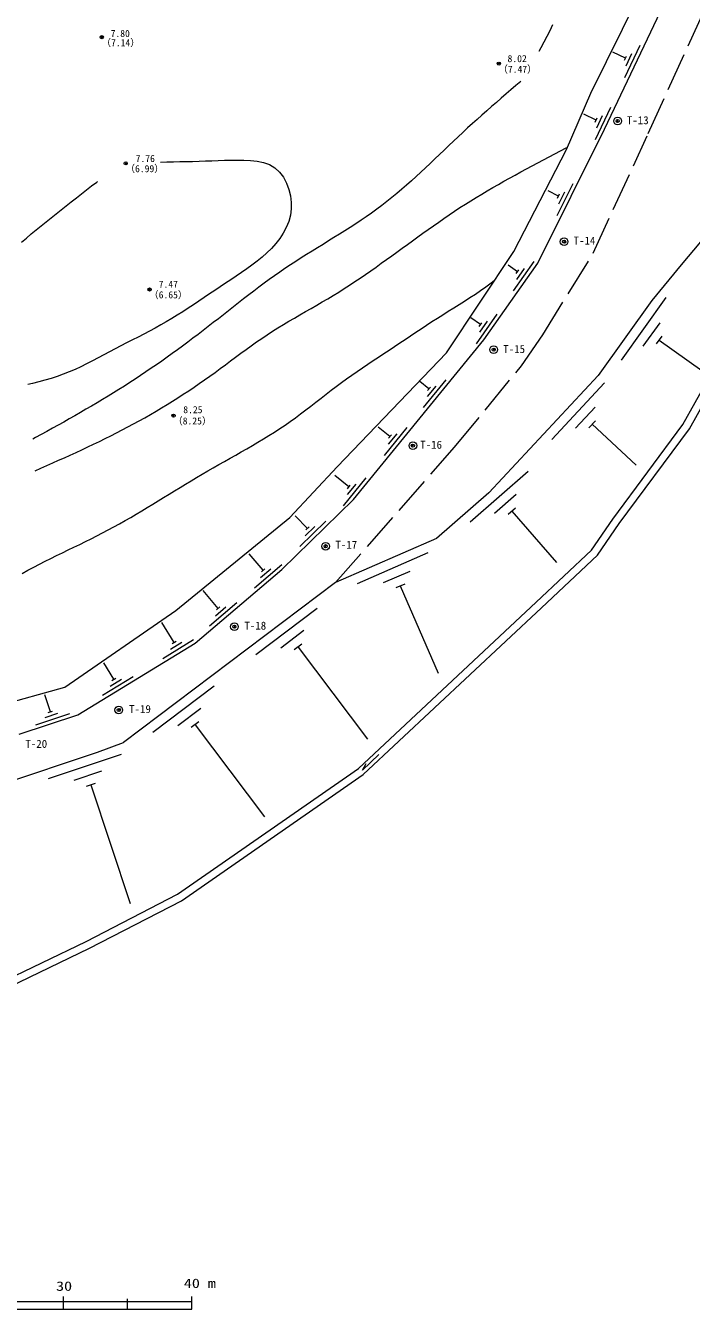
# Model space of a CAD drawing. Units: millimetres, scale not verified. Extents: x 27127 to 381529, y 17188 to 284000.
# Drawn here: x 271744 to 323583, y 17666 to 117637 of the extents above; entities that cross this region are included whole.
import ezdxf
from ezdxf.enums import TextEntityAlignment as Align

# ---------------------------------------------------------------- set-up
doc = ezdxf.new("R2010")
doc.units = ezdxf.units.MM
doc.header["$LTSCALE"] = 500
doc.header["$PDMODE"] = 32
doc.header["$PDSIZE"] = 250
doc.linetypes.add('DASHED', pattern=[7.5, 6, -1.5])
doc.layers.add('0-0通り芯', color=4, linetype='Continuous', lineweight=13)
doc.styles.add('ＭＳ ゴシック', font='')
doc.styles.get('ＭＳ ゴシック').set_extended_font_data('MS Gothic')

msp = doc.modelspace()

# ---------------------------------------------------------------- linework, layer by layer
at = {"layer": '0-0通り芯', "color": 3}
for p, q in [((316832, 109564.6), (323563, 123788.5)), ((315760.7, 112369.2), (320406, 121794)), ((313867.6, 108005.8), (315760.7, 112369.2)), ((311625, 99150.5), (316832, 109564.6)), ((309759.4, 100057.8), (313867.6, 108005.8)), ((326738, 103722.5), (322801, 99023.5)), ((304513, 92165.5), (309759.4, 100057.8)), ((307434, 93181.6), (311625, 99150.5)), ((322801, 99023.5), (320515, 96229.5)), ((320515, 96229.5), (316324, 90387.6)), ((297274, 80735.5), (307434, 93181.6)), ((296004, 83275.6), (304513, 92165.5)), ((322928, 86577.5), (325976, 92038.5)), ((323433.1, 86251.3), (326497.9, 91742.5)), ((316324, 90387.6), (307815, 81243.5)), ((317467, 79211.5), (322928, 86577.5)), ((317955.6, 78863.1), (323433.1, 86251.3)), ((292321, 79338.5), (296004, 83275.6)), ((307815, 81243.5), (303751, 77687.5)), ((291686, 75274.5), (297274, 80735.5)), ((283431, 72099.5), (292321, 79338.5)), ((315816, 76798.5), (317467, 79211.5)), ((316274.5, 76406.1), (317955.6, 78863.1)), ((303751, 77687.5), (295877, 74258.5)), ((311498, 72734.5), (315816, 76798.5)), ((311908.5, 72296.9), (316274.5, 76406.1)), ((284955, 69559.5), (291686, 75274.5)), ((295877, 74258.5), (279367, 61812.5)), ((274795, 66130.5), (283431, 72099.5)), ((297655, 59780.5), (311498, 72734.5)), ((298033.1, 59312.5), (311908.5, 72296.9)), ((275811, 63971.5), (284955, 69559.5)), ((263873, 63082.5), (274795, 66130.5)), ((271239, 62447.5), (275811, 63971.5)), ((269715.1, 58510.5), (277335.1, 61050.5)), ((277335.1, 61050.5), (279367, 61812.5)), ((299255.2, 60867), (297968.5, 59663)), ((297968.5, 59663), (298249.6, 60164.3)), ((283558, 50001.5), (297655, 59780.5)), ((283868.3, 49486.5), (298033.1, 59312.5)), ((276446, 46318.5), (283558, 50001.5)), ((276714.1, 45781.7), (283868.3, 49486.5)), ((266413.1, 41492.5), (276446, 46318.5)), ((270496.3, 42790.8), (276714.1, 45781.7))]:
    msp.add_line(p, q, dxfattribs=at)
at = {"layer": '0-0通り芯', "color": 3, "linetype": 'DASHED'}
for p, q in [((326096.9, 122187.9), (320134, 109056.5)), ((315943.1, 99912.6), (320134, 109056.5)), ((312006, 93562.5), (315943.1, 99912.6)), ((310355, 91149.5), (312006, 93562.5)), ((305148, 84799.5), (310355, 91149.5)), ((295877, 74258.5), (305148, 84799.5))]:
    msp.add_line(p, q, dxfattribs=at)
at = {"layer": '0-0通り芯'}
for p, q in [((318405.8, 113591.6), (319603.5, 116122.5)), ((318462.3, 115113.7), (317483.2, 115577)), ((318387.5, 114955.5), (318537.1, 115271.9)), ((318508.9, 114510.8), (318958, 115459.9)), ((316123.3, 108768.3), (317321, 111299.2)), ((316179.8, 110290.4), (315215.7, 110746.6)), ((316105, 110132.2), (316254.7, 110448.5)), ((316226.4, 109687.5), (316675.6, 110636.6)), ((313139.8, 102851.1), (314392, 105355.4)), ((313229.3, 104371.6), (312424.3, 104774.1)), ((313151, 104215.1), (313307.6, 104528.1)), ((313262.8, 103767.8), (313732.4, 104707)), ((310046.3, 98468.3), (309309.7, 98985.4)), ((309732.8, 96977.7), (311341.8, 99269.3)), ((309945.7, 98325), (310146.8, 98611.5)), ((309990.1, 97866.2), (310593.5, 98725.5)), ((321605.9, 96463.5), (318108.5, 91588.3)), ((306846, 92866.2), (308455, 95157.7)), ((307159.5, 94356.7), (306422.9, 94873.9)), ((307058.9, 94213.5), (307260, 94499.9)), ((307103.3, 93754.7), (307706.7, 94614)), ((321122.3, 94502.8), (319810.8, 92674.6)), ((321294.6, 93456.2), (320857.4, 92846.8)), ((321076, 93151.5), (324395.3, 90770.2)), ((302728.7, 87891.9), (304499.4, 90061)), ((303149.2, 89355.9), (302452.1, 89925)), ((303038.6, 89220.3), (303259.9, 89491.5)), ((303049.7, 88759.5), (303713.6, 89572.9)), ((316811.8, 89810.8), (312724.5, 85418.4)), ((316083.6, 87927.3), (314550.8, 86280.1)), ((300112.5, 85635.8), (299204.5, 86377)), ((299691.9, 84171.9), (301462.6, 86340.9)), ((316121.7, 86867.3), (315610.8, 86318.2)), ((315866.2, 86592.8), (319281.2, 83415)), ((300001.8, 85500.2), (300223.1, 85771.4)), ((300012.9, 85039.4), (300676.8, 85852.8)), ((296908.4, 81710.8), (295825, 82595.2)), ((296487.9, 80246.8), (298258.5, 82415.9)), ((310870.4, 82920.5), (306354.9, 78969.4)), ((296797.7, 81575.2), (297019, 81846.3)), ((296808.8, 81114.4), (297472.8, 81927.8)), ((309953.2, 81121.3), (308259.9, 79639.7)), ((309882.7, 80063), (309318.2, 79569.1)), ((293688.4, 78489.8), (292733.6, 79466.9)), ((293106.5, 77082.2), (295109.1, 79039.2)), ((309600.4, 79816.1), (313085.3, 75833.5)), ((293522.6, 77908.3), (294273.6, 78642.2)), ((293563.3, 78367.5), (293813.6, 78612.1)), ((290233.8, 75222.2), (289139.4, 76511.2)), ((303068.7, 76572.3), (297567.7, 74176.8)), ((289555, 73858.7), (291689.4, 75670.9)), ((290027.8, 74653.7), (290828.2, 75333.3)), ((290100.4, 75108.9), (290367.2, 75335.4)), ((301649.1, 75136.1), (299586.2, 74237.8)), ((301260.9, 74149), (300573.3, 73849.6)), ((300917.1, 73999.3), (303868.8, 67221.2)), ((286737.5, 72253.6), (285559.3, 73641.2)), ((286058.6, 70890.1), (288193, 72702.3)), ((286531.4, 71685.1), (287331.8, 72364.7)), ((286604.1, 72140.3), (286870.8, 72366.8)), ((294456.3, 72248.3), (289665.2, 68636.5)), ((283306.1, 69606.6), (282354.6, 71163.5)), ((293410.6, 70520.7), (291613.9, 69166.3)), ((282424.3, 68364.6), (284813.5, 69824.7)), ((283014.5, 69076.9), (283910.5, 69624.4)), ((283156.7, 69515.4), (283455.4, 69697.8)), ((293263.2, 69470.4), (292664.2, 69018.9)), ((292963.7, 69244.6), (298376.3, 62064.6)), ((278607.8, 66735.4), (277822, 68021.4)), ((277726, 65493.4), (280115.2, 66953.5)), ((278316.3, 66205.7), (279212.2, 66753.2)), ((278458.5, 66644.2), (278757.1, 66826.7)), ((286431.5, 66198.8), (281640.4, 62587.1)), ((273667.4, 64205.7), (273231.9, 65512.2)), ((272529, 63193.8), (275185.3, 64079.2)), ((273264.3, 63755.1), (274260.4, 64087.1)), ((273501.4, 64150.4), (273833.4, 64261)), ((285385.8, 64471.3), (283589.1, 63116.8)), ((285238.4, 63420.9), (284639.5, 62969.4)), ((284938.9, 63195.2), (290345.5, 56023.1)), ((279181.7, 60875.5), (273489.6, 58978.1)), ((277640.1, 59571.1), (275505.6, 58859.6)), ((277165.8, 58622.4), (276454.2, 58385.2)), ((276810, 58503.8), (279883.8, 49282.5)), ((234681.9, 18266.4), (284681.9, 18266.4)), ((274681.9, 17666.4), (274681.9, 18666.4)), ((279681.9, 17666.4), (279681.9, 18473.5)), ((284681.9, 17666.4), (284681.9, 18666.4))]:
    msp.add_line(p, q, dxfattribs=at)
at = {"layer": '0-0通り芯', "color": 5}
msp.add_line((234681.9, 17666.4), (284681.9, 17666.4), dxfattribs=at)
at = {"layer": '0-0通り芯', "color": 3}
for points in [[(312769.6, 117698.9), (312557.6, 117246.1), (312334.7, 116797.5), (312104, 116352), (311868.3, 115908.4), (311715.9, 115624.3)], [(310297.9, 113294.7), (309918.4, 112969.7), (309539, 112644.4), (309159.9, 112318.8), (308781.5, 111992.4), (308403.7, 111665.1), (308026.8, 111336.8), (307651, 111007), (307276.4, 110675.7), (306903.3, 110342.5), (306531.7, 110007.3), (306162, 109669.9), (305794.2, 109330), (305428.3, 108987.6), (305063.9, 108643.4), (304700.6, 108297.8), (304337.9, 107951.4), (303975.4, 107604.8), (303612.8, 107258.6), (303249.4, 106913.3), (302885, 106569.4), (302519, 106227.6), (302151.1, 105888.5), (301780.8, 105552.4), (301407.7, 105220.2), (301031.2, 104892.2), (300651.1, 104569), (300266.9, 104251.3), (299878.1, 103939.6), (299484.3, 103634.4), (299085.2, 103336.2), (298681, 103044.6), (298272.3, 102759), (297859.5, 102478.6), (297443.2, 102202.7), (297023.9, 101930.8), (296602.1, 101662.1), (296178.2, 101396), (295752.8, 101131.8), (295326.4, 100868.8), (294899.6, 100606.4), (294472.7, 100343.8), (294046.3, 100080.5), (293620.9, 99815.7), (293197.1, 99548.7), (292775.2, 99278.9), (292355.9, 99005.7), (291939.6, 98728.3), (291526.8, 98446.1), (291117.5, 98159.2), (290711.3, 97868), (290307.9, 97573), (289907, 97274.6), (289508.1, 96973.2), (289111.1, 96669.4), (288715.6, 96363.5), (288321.3, 96055.9), (287927.7, 95747.2), (287534.6, 95437.8), (287141.7, 95128), (286748.6, 94818.4), (286355, 94509.5), (285960.6, 94201.5), (285565, 93895.1), (285167.9, 93590.5), (284769.3, 93288.1), (284369, 92987.8), (283967.1, 92689.7), (283563.5, 92393.9), (283158.3, 92100.4), (282751.4, 91809.4), (282342.9, 91520.8), (281932.6, 91234.6), (281520.5, 90951.1), (281106.8, 90670.3), (280691.3, 90392.1), (280274, 90116.7), (279854.9, 89844.1), (279434, 89574.4), (279011.2, 89307.7), (278586.7, 89043.9), (278160.5, 88782.8), (277732.7, 88524.3), (277303.4, 88268.2), (276872.8, 88014.3), (276440.9, 87762.3), (276008, 87512.2), (275574, 87263.7), (275139.3, 87016.6), (274703.7, 86770.7), (274267.5, 86525.9), (273830.7, 86282), (273393.6, 86038.7), (272956.2, 85795.8), (272518.6, 85553.3), (272314.6, 85440.3)], [(272474.3, 82978), (272932.1, 83179.7), (273389.8, 83381.7), (273847.3, 83584.2), (274304.4, 83787.4), (274760.9, 83991.8), (275216.9, 84197.4), (275672, 84404.7), (276126.2, 84613.8), (276579.4, 84825), (277031.5, 85038.5), (277482.2, 85254.7), (277931.6, 85473.8), (278379.4, 85696), (278825.5, 85921.7), (279269.8, 86151), (279712.2, 86384.2), (280152.7, 86621.2), (280591.2, 86862.1), (281027.5, 87106.8), (281461.8, 87355.4), (281893.9, 87607.8), (282323.8, 87864), (282751.4, 88124.1), (283176.7, 88388), (283599.7, 88655.7), (284020.2, 88927.2), (284438.2, 89202.5), (284853.7, 89481.7), (285266.6, 89764.6), (285676.9, 90051.4), (286084.5, 90342), (286489.6, 90636), (286892.8, 90932.6), (287294.7, 91230.9), (287696.1, 91529.9), (288097.4, 91828.6), (288499.5, 92126.1), (288902.9, 92421.4), (289308.3, 92713.7), (289716.3, 93001.9), (290127.6, 93285.1), (290542.8, 93562.4), (290962.4, 93833.1), (291385.9, 94097.9), (291812.7, 94357.7), (292242.2, 94613.5), (292673.8, 94866.2), (293106.8, 95116.8), (293540.6, 95366.2), (293974.5, 95615.4), (294408.1, 95865.3), (294840.6, 96117), (295271.4, 96371.3), (295699.9, 96629.2), (296125.5, 96891.6), (296548, 97158.7), (296967.7, 97430.2), (297384.9, 97705.6), (297799.7, 97984.6), (298212.4, 98266.9), (298623.3, 98552), (299032.6, 98839.5), (299440.6, 99129.1), (299847.4, 99420.4), (300253.4, 99713), (300658.8, 100006.6), (301063.8, 100300.7), (301468.7, 100595), (301873.7, 100889), (302279.1, 101182.5), (302685, 101475.1), (303091.8, 101766.2), (303499.7, 102055.7), (303909, 102343), (304319.8, 102627.9), (304732.5, 102909.9), (305147.2, 103188.7), (305564.2, 103463.8), (305983.8, 103734.9), (306406.2, 104001.7), (306831.3, 104264.1), (307259.1, 104522.4), (307689.2, 104777), (308121.5, 105028.1), (308555.8, 105276), (308991.8, 105521.1), (309429.4, 105763.6), (309868.3, 106003.8), (310308.3, 106242.1), (310749.3, 106478.7), (311191.1, 106714), (311633.3, 106948.1), (312075.9, 107181.6), (312518.6, 107414.5), (312961.3, 107647.2), (313404, 107879.6), (313846.7, 108111.9), (313884.9, 108131.9)], [(282240.9, 107014.8), (282743, 107024.8), (283244.8, 107035.1), (283746.2, 107046.1), (284246.9, 107058.1), (284746.7, 107071.3), (285245.3, 107086.2), (285742.5, 107103), (286238.1, 107122), (286732.6, 107142.2), (287227.5, 107160.1), (287724.7, 107172.3), (288225.8, 107174.9), (288732.5, 107164.5), (289246.4, 107137.1), (289761, 107082.4), (290260.9, 106982.5), (290729.9, 106818.8), (291152, 106573), (291516.1, 106238.8), (291820.5, 105833), (292064.5, 105374.8), (292247.7, 104883.9), (292369.1, 104379.3), (292428.5, 103873.4), (292425.4, 103371.2), (292359.3, 102877.1), (292230.1, 102395.6), (292043.1, 101930.3), (291806.8, 101484.4), (291529.8, 101061.3), (291220.7, 100663.7), (290885.3, 100290.9), (290528.1, 99940), (290153.6, 99607.8), (289766.2, 99291.4), (289369.2, 98987.9), (288964.4, 98694.9), (288553.6, 98410.1), (288138.5, 98131), (287720.7, 97855.2), (287302.1, 97580.5), (286884.3, 97304.2), (286468.2, 97025.3), (286053.4, 96744.6), (285639.1, 96463.2), (285224.8, 96182.4), (284809.6, 95903.3), (284392.9, 95627), (283973.9, 95354.8), (283552.2, 95087.7), (283126.8, 94827), (282697.2, 94573.7), (282263.4, 94327.7), (281825.9, 94087.8), (281385.6, 93852.5), (280942.9, 93620.6), (280498.7, 93390.6), (280053.4, 93161.4), (279607.9, 92931.5), (279162.7, 92699.6), (278718.3, 92464.7), (278274.4, 92228), (277830.5, 91991.2), (277385.8, 91756.1), (276939.8, 91524.7), (276491.7, 91298.6), (276041.1, 91079.7), (275587.2, 90869.8), (275129.5, 90670.7), (274667.3, 90484.2), (274200, 90312.2), (273726.9, 90156.4), (273247.8, 90018), (272763.7, 89893.7), (272276.5, 89778.3), (271909.5, 89694.4)], [(271420.3, 100777.7), (271799.7, 101100), (272181.3, 101420.2), (272565.1, 101738.4), (272950.8, 102054.8), (273338.4, 102369.5), (273727.7, 102682.7), (274118.4, 102994.4), (274510.5, 103305), (274903.7, 103614.4), (275298, 103923), (275693.1, 104230.7), (276088.9, 104537.9), (276485.2, 104844.5), (276881.8, 105150.8), (277278.6, 105457), (277335.1, 105500.5)], [(271481.2, 74981.3), (271923.3, 75223.4), (272367.1, 75460.9), (272812.7, 75693.3), (273259.9, 75921.3), (273708.3, 76145.6), (274157.5, 76367.1), (274607.2, 76586.6), (275057.1, 76804.8), (275506.7, 77022.7), (275955.8, 77241), (276403.9, 77460.5), (276850.8, 77682), (277296, 77906.3), (277739.3, 78134.4), (278180.1, 78366.8), (278618.5, 78604.2), (279054.6, 78846.2), (279488.6, 79092.3), (279920.7, 79342), (280351.3, 79594.8), (280780.6, 79850.4), (281208.8, 80108.3), (281636.2, 80367.9), (282063, 80628.8), (282489.6, 80890.6), (282916, 81152.8), (283342.7, 81414.9), (283769.9, 81676.4), (284197.8, 81937), (284626.6, 82196), (285056.6, 82453.2), (285488.2, 82707.9), (285921.4, 82959.9), (286356, 83209.4), (286791.7, 83457.1), (287227.9, 83703.7), (287664.3, 83949.8), (288100.5, 84196.1), (288535.9, 84443.2), (288970.2, 84691.9), (289403, 84942.7), (289833.7, 85196.4), (290262.1, 85453.7), (290687.5, 85715.1), (291109.7, 85981.3), (291528.2, 86253.1), (291942.5, 86531), (292352.3, 86815.7), (292757.5, 87107.2), (293159.1, 87404.3), (293557.6, 87705.8), (293954.1, 88010.5), (294349.3, 88317.4), (294744, 88625.1), (295138.9, 88932.5), (295534.9, 89238.5), (295932.8, 89541.9), (296333.4, 89841.5), (296737.4, 90136.2), (297144.7, 90426.4), (297554.7, 90712.4), (297967.2, 90995.1), (298381.6, 91274.8), (298797.7, 91552.3), (299214.9, 91828), (299632.9, 92102.6), (300051.3, 92376.7), (300469.6, 92650.8), (300887.4, 92925.6), (301304.4, 93201.5), (301720, 93479.2), (302134.9, 93758.1), (302550, 94036.7), (302966.2, 94313.8), (303384.6, 94588), (303805.9, 94858.4), (304229.4, 95125.9), (304654.1, 95391.6), (305079.2, 95656.9), (305503.7, 95923), (305926.5, 96191.1), (306346.9, 96462.6), (306763.9, 96738.6), (307176.4, 97020.3), (307583.6, 97309.1), (307984.6, 97606.2), (308251, 97813.7)]]:
    msp.add_lwpolyline(points, dxfattribs=at)
for centre in [(317845.3, 110211.7), (313673.3, 100812.2), (308193.1, 92406.4), (301900.3, 84929.5), (295105.7, 77096), (287998.7, 70830), (278995.1, 64343.2)]:
    msp.add_circle(centre, 300, dxfattribs=at)
at = {"layer": '0-0通り芯', "color": 7}
for p in [(277667.4, 116740.2), (308593.4, 114680.1), (317845.3, 110211.7), (279531.4, 106915.5), (313673.3, 100812.2), (281395.3, 97090.7), (308193.1, 92406.4), (283259.3, 87266), (301900.3, 84929.5), (295105.7, 77096), (287998.7, 70830), (278995.1, 64343.2)]:
    msp.add_point(p, dxfattribs=at)

# ---------------------------------------------------------------- texts
at = {"layer": '0-0通り芯', "color": 2, "style": 'ＭＳ ゴシック'}
for s, height, p in [('7.80', 549.9, (278361.8, 116589.4)), ('（7.14）', 549.9, (277643.4, 115871)), ('8.02', 549.9, (309271.9, 114631.6)), ('（7.47）', 549.9, (308549, 113807.3)), ('T-13', 623.2, (318565.1, 109772.7)), ('7.76', 549.9, (280310.3, 106851)), ('（6.99）', 549.9, (279511.2, 106060.5)), ('T-14', 623.2, (314414.6, 100398.7)), ('（6.65）', 549.9, (281351.9, 96234.2)), ('7.47', 549.9, (282107.6, 97065.5)), ('T-15', 623.2, (308936.9, 91956.3)), ('8.25', 549.9, (284018.3, 87291.1)), ('（8.25）', 549.9, (283224.2, 86413.9)), ('T-16', 623.2, (302471, 84502.2)), ('T-17', 623.2, (295864, 76709.3)), ('T-18', 623.2, (288777, 70412.9)), ('T-19', 623.2, (279798.2, 63918.8)), ('T-20', 623.2, (271722.9, 61208.2))]:
    msp.add_text(s, height=height, dxfattribs=at).set_placement(p, align=Align.BOTTOM_LEFT)
at = {"layer": '0-0通り芯', "color": 7, "style": 'ＭＳ ゴシック', "width": 1.25}
for s, p in [('40 m', (284062.6, 19107.7)), ('30', (274113.2, 18888.2))]:
    msp.add_text(s, height=733.1, dxfattribs=at).set_placement(p, align=Align.BOTTOM_LEFT)

doc.saveas('drawing.dxf')
